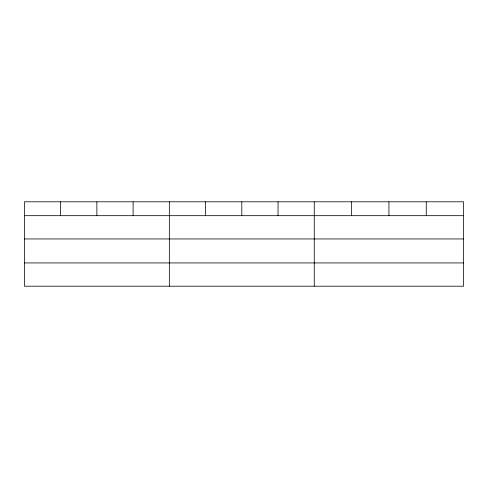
<?xml version="1.0" encoding="UTF-8"?>
<svg xmlns="http://www.w3.org/2000/svg" width="488" height="488" viewBox="0 0 488 488"><rect width="100%" height="100%" fill="white"/><g stroke="black" fill="none" stroke-linecap="round" stroke-linejoin="round"><path stroke-width="0.73" d="M463.6 238.949L463.6 201.8L24.4 201.8L24.4 286.2L463.6 286.2L463.6 238.949L24.4 238.949M24.4 215.678L463.6 215.678M24.4 262.928L463.6 262.928M426.268 201.8L426.268 215.678M388.936 201.8L388.936 215.678M351.604 201.8L351.604 215.678M314.272 201.8L314.272 286.2M278.038 201.8L278.038 215.678M241.804 201.8L241.804 215.678M205.57 201.8L205.57 215.678M169.336 201.8L169.336 286.2M133.102 201.8L133.102 215.678M96.868 201.8L96.868 215.678M60.634 201.8L60.634 215.678"/></g></svg>
